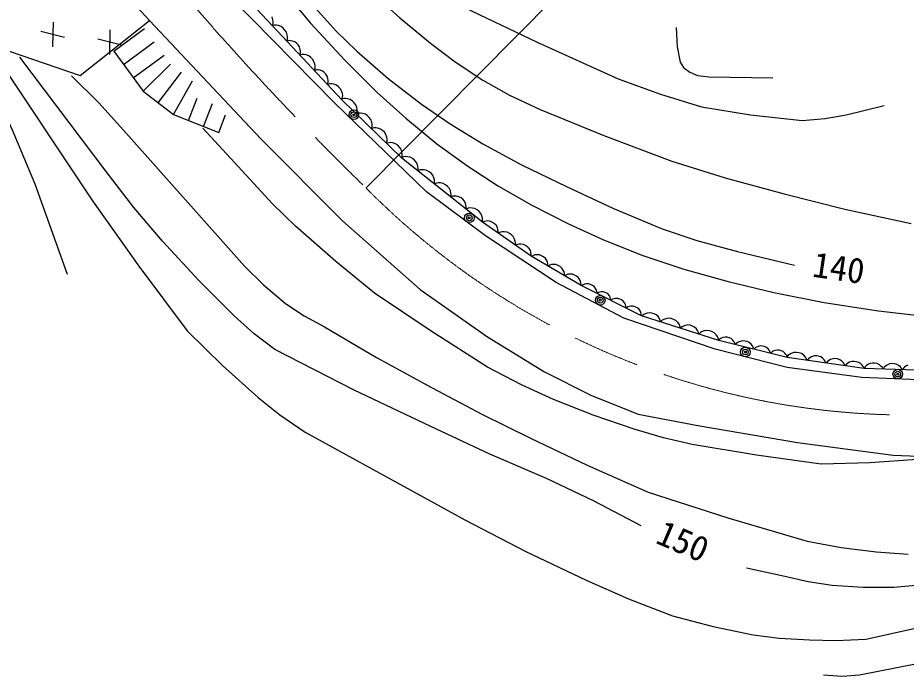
# Model space of a CAD drawing. Units: millimetres, scale not verified. Extents: x 40000 to 680000, y 20000 to 380000.
# Drawn here: x 386754 to 433108, y 255149 to 289520 of the extents above; entities that cross this region are included whole.
import ezdxf
from ezdxf.enums import TextEntityAlignment as Align

# ---------------------------------------------------------------- set-up
doc = ezdxf.new("R2010")
doc.units = ezdxf.units.MM
doc.header["$LTSCALE"] = 1000
doc.linetypes.add('CHAIN', pattern=[18.5, 12, -1.5, 3.5, -1.5])
for name, color, linetype, lineweight in [('M-BGD', 7, 'Continuous', 25), ('M-BMK', 2, 'CHAIN', 13), ('M-STR-HTXT', 7, 'Continuous', 13)]:
    doc.layers.add(name, color=color, linetype=linetype, lineweight=lineweight)
doc.styles.add('ＭＳ ゴシック', font='')
doc.styles.get('ＭＳ ゴシック').set_extended_font_data('MS Gothic')

msp = doc.modelspace()

# ---------------------------------------------------------------- linework, layer by layer
at = {"layer": 'M-BGD'}
for p, q in [((393622, 289369), (390062, 293275)), ((400038, 289092), (397092, 292284)), ((403284, 285088), (396878, 291597)), ((381299, 289479), (390007, 286508)), ((388596, 289290), (388565, 288006)), ((390007, 286508), (393622, 289369)), ((393622, 289369), (399428, 283207)), ((400066, 289419), (400025, 289561)), ((400077, 289309), (400066, 289419)), ((400074, 289216), (400077, 289309)), ((389201, 288492), (387961, 288805)), ((391565, 288885), (391533, 287601)), ((391760, 287773), (393368, 288963)), ((400155, 289129), (400030, 289101)), ((400038, 289092), (400074, 289216)), ((403670, 285243), (400038, 289092)), ((400248, 289126), (400155, 289129)), ((400356, 289108), (400248, 289126)), ((400495, 289057), (400356, 289108)), ((400601, 288976), (400495, 289057)), ((400692, 288880), (400601, 288976)), ((400767, 288769), (400692, 288880)), ((392169, 288087), (390929, 288399)), ((400810, 288627), (400767, 288769)), ((400785, 288300), (400820, 288424)), ((400899, 288325), (400785, 288300)), ((400822, 288518), (400810, 288627)), ((400820, 288424), (400822, 288518)), ((400984, 288323), (400899, 288325)), ((401082, 288306), (400984, 288323)), ((392271, 287076), (393879, 288266)), ((401208, 288260), (401082, 288306)), ((401305, 288187), (401208, 288260)), ((401387, 288099), (401305, 288187)), ((401455, 287998), (401387, 288099)), ((401494, 287869), (401455, 287998)), ((401506, 287770), (401494, 287869)), ((391760, 287773), (393294, 285683)), ((392782, 286380), (394390, 287570)), ((401472, 287572), (401503, 287685)), ((401597, 287600), (401472, 287572)), ((401503, 287685), (401506, 287770)), ((401690, 287597), (401597, 287600)), ((401799, 287579), (401690, 287597)), ((401937, 287528), (401799, 287579)), ((402044, 287447), (401937, 287528)), ((402134, 287351), (402044, 287447)), ((393294, 285683), (394716, 287091)), ((402209, 287240), (402134, 287351)), ((402252, 287098), (402209, 287240)), ((402265, 286989), (402252, 287098)), ((402262, 286895), (402265, 286989)), ((394088, 285078), (395295, 286676)), ((402228, 286771), (402262, 286895)), ((402341, 286797), (402228, 286771)), ((402426, 286794), (402341, 286797)), ((402525, 286777), (402426, 286794)), ((402650, 286732), (402525, 286777)), ((402747, 286658), (402650, 286732)), ((402830, 286571), (402747, 286658)), ((402898, 286469), (402830, 286571)), ((402937, 286341), (402898, 286469)), ((394882, 284472), (395862, 286220)), ((402915, 286043), (402946, 286156)), ((403040, 286071), (402915, 286043)), ((402948, 286241), (402937, 286341)), ((402946, 286156), (402948, 286241)), ((403133, 286069), (403040, 286071)), ((403241, 286050), (403133, 286069)), ((403380, 286000), (403241, 286050)), ((403486, 285919), (403380, 286000)), ((393294, 285683), (394882, 284472)), ((403577, 285823), (403486, 285919)), ((403652, 285711), (403577, 285823)), ((403694, 285570), (403652, 285711)), ((403707, 285460), (403694, 285570)), ((395667, 284161), (396122, 285317)), ((408071, 280428), (403284, 285088)), ((403762, 285307), (403638, 285274)), ((403670, 285243), (403704, 285367)), ((406787, 282197), (403670, 285243)), ((403704, 285367), (403707, 285460)), ((403855, 285308), (403762, 285307)), ((403964, 285294), (403855, 285308)), ((404104, 285249), (403964, 285294)), ((404214, 285173), (404104, 285249)), ((404309, 285081), (404214, 285173)), ((404388, 284972), (404309, 285081)), ((396452, 283849), (396921, 285039)), ((404436, 284833), (404388, 284972)), ((404425, 284505), (404455, 284630)), ((404453, 284724), (404436, 284833)), ((404455, 284630), (404453, 284724)), ((394882, 284472), (397237, 283537)), ((397237, 283537), (397599, 284458)), ((404549, 284538), (404425, 284505)), ((404642, 284539), (404549, 284538)), ((404751, 284525), (404642, 284539)), ((404892, 284480), (404751, 284525)), ((405001, 284404), (404892, 284480)), ((405096, 284311), (405001, 284404)), ((405175, 284203), (405096, 284311)), ((405224, 284064), (405175, 284203)), ((405213, 283736), (405242, 283861)), ((405336, 283769), (405213, 283736)), ((405241, 283955), (405224, 284064)), ((405242, 283861), (405241, 283955)), ((405430, 283770), (405336, 283769)), ((405539, 283756), (405430, 283770)), ((405679, 283711), (405539, 283756)), ((405789, 283635), (405679, 283711)), ((405883, 283542), (405789, 283635)), ((405962, 283434), (405883, 283542)), ((406011, 283294), (405962, 283434)), ((406028, 283185), (406011, 283294)), ((399428, 283207), (403700, 278916)), ((406000, 282967), (406029, 283092)), ((406124, 283000), (406000, 282967)), ((406029, 283092), (406028, 283185)), ((406217, 283001), (406124, 283000)), ((406326, 282987), (406217, 283001)), ((406466, 282942), (406326, 282987)), ((406576, 282865), (406466, 282942)), ((406671, 282773), (406576, 282865)), ((406750, 282665), (406671, 282773)), ((406798, 282525), (406750, 282665)), ((406787, 282197), (406817, 282323)), ((406815, 282416), (406798, 282525)), ((406817, 282323), (406815, 282416)), ((406886, 282259), (406767, 282214)), ((410992, 278849), (406787, 282197)), ((406979, 282270), (406886, 282259)), ((407089, 282267), (406979, 282270)), ((407233, 282237), (407089, 282267)), ((407350, 282172), (407233, 282237)), ((407453, 282090), (407350, 282172)), ((407543, 281990), (407453, 282090)), ((407605, 281856), (407543, 281990)), ((407633, 281749), (407605, 281856)), ((407627, 281529), (407644, 281656)), ((407747, 281574), (407627, 281529)), ((407644, 281656), (407633, 281749)), ((407840, 281585), (407747, 281574)), ((407949, 281582), (407840, 281585)), ((408094, 281551), (407949, 281582)), ((408211, 281486), (408094, 281551)), ((408314, 281404), (408211, 281486)), ((408403, 281305), (408314, 281404)), ((408466, 281171), (408403, 281305)), ((408494, 281064), (408466, 281171)), ((408488, 280843), (408504, 280971)), ((408504, 280971), (408494, 281064)), ((408608, 280889), (408488, 280843)), ((408700, 280899), (408608, 280889)), ((408810, 280896), (408700, 280899)), ((408954, 280866), (408810, 280896)), ((409071, 280801), (408954, 280866)), ((409175, 280719), (409071, 280801)), ((409264, 280619), (409175, 280719)), ((409326, 280485), (409264, 280619)), ((409354, 280378), (409326, 280485)), ((411163, 278136), (408071, 280428)), ((409349, 280158), (409365, 280285)), ((409457, 280199), (409349, 280158)), ((409365, 280285), (409354, 280378)), ((409542, 280209), (409457, 280199)), ((409641, 280206), (409542, 280209)), ((409773, 280179), (409641, 280206)), ((409879, 280120), (409773, 280179)), ((409973, 280045), (409879, 280120)), ((410054, 279954), (409973, 280045)), ((410111, 279832), (410054, 279954)), ((410136, 279735), (410111, 279832)), ((410131, 279535), (410146, 279651)), ((410251, 279580), (410131, 279535)), ((410146, 279651), (410136, 279735)), ((410343, 279591), (410251, 279580)), ((410453, 279588), (410343, 279591)), ((410597, 279558), (410453, 279588)), ((410714, 279493), (410597, 279558)), ((410818, 279410), (410714, 279493)), ((410907, 279311), (410818, 279410)), ((410970, 279177), (410907, 279311)), ((410997, 279070), (410970, 279177)), ((411008, 278977), (410997, 279070)), ((403700, 278916), (407753, 275340)), ((410992, 278849), (411008, 278977)), ((413537, 277068), (410992, 278849)), ((411103, 278893), (410997, 278845)), ((411187, 278908), (411103, 278893)), ((411287, 278912), (411187, 278908)), ((411419, 278892), (411287, 278912)), ((411529, 278840), (411419, 278892)), ((411627, 278771), (411529, 278840)), ((411714, 278686), (411627, 278771)), ((411778, 278568), (411714, 278686)), ((414845, 275695), (411163, 278136)), ((411809, 278473), (411778, 278568)), ((411824, 278389), (411809, 278473)), ((411816, 278272), (411824, 278389)), ((411933, 278325), (411816, 278272)), ((412025, 278341), (411933, 278325)), ((412135, 278345), (412025, 278341)), ((412281, 278324), (412135, 278345)), ((412401, 278266), (412281, 278324)), ((412509, 278191), (412401, 278266)), ((412605, 278097), (412509, 278191)), ((412676, 277967), (412605, 278097)), ((412710, 277862), (412676, 277967)), ((412726, 277770), (412710, 277862)), ((412718, 277642), (412726, 277770)), ((412824, 277689), (412718, 277642)), ((412907, 277704), (412824, 277689)), ((413007, 277708), (412907, 277704)), ((413140, 277689), (413007, 277708)), ((413249, 277636), (413140, 277689)), ((413348, 277567), (413249, 277636)), ((413435, 277482), (413348, 277567)), ((413499, 277364), (413435, 277482)), ((413530, 277269), (413499, 277364)), ((413545, 277185), (413530, 277269)), ((413537, 277068), (413545, 277185)), ((416140, 275546), (413537, 277068)), ((413653, 277116), (413551, 277060)), ((413735, 277138), (413653, 277116)), ((413834, 277150), (413735, 277138)), ((413968, 277141), (413834, 277150)), ((414081, 277098), (413968, 277141)), ((414185, 277037), (414081, 277098)), ((414279, 276959), (414185, 277037)), ((414352, 276847), (414279, 276959)), ((414391, 276754), (414352, 276847)), ((414412, 276672), (414391, 276754)), ((414414, 276555), (414412, 276672)), ((414516, 276612), (414414, 276555)), ((414598, 276633), (414516, 276612)), ((414697, 276645), (414598, 276633)), ((414831, 276636), (414697, 276645)), ((414944, 276593), (414831, 276636)), ((415048, 276533), (414944, 276593)), ((415141, 276455), (415048, 276533)), ((415215, 276342), (415141, 276455)), ((415254, 276250), (415215, 276342)), ((415275, 276167), (415254, 276250)), ((415277, 276050), (415275, 276167)), ((415379, 276107), (415277, 276050)), ((415461, 276129), (415379, 276107)), ((415560, 276140), (415461, 276129)), ((415694, 276132), (415560, 276140)), ((415807, 276088), (415694, 276132)), ((415911, 276028), (415807, 276088)), ((416004, 275950), (415911, 276028)), ((416078, 275837), (416004, 275950)), ((416116, 275745), (416078, 275837)), ((407753, 275340), (411258, 272864)), ((418380, 273845), (414845, 275695)), ((416138, 275663), (416116, 275745)), ((416140, 275546), (416138, 275663)), ((419295, 273966), (416140, 275546)), ((416256, 275588), (416168, 275532)), ((416328, 275613), (416256, 275588)), ((416417, 275629), (416328, 275613)), ((416537, 275629), (416417, 275629)), ((416642, 275597), (416537, 275629)), ((416738, 275548), (416642, 275597)), ((416827, 275484), (416738, 275548)), ((416899, 275387), (416827, 275484)), ((416940, 275306), (416899, 275387)), ((416964, 275234), (416940, 275306)), ((416972, 275129), (416964, 275234)), ((417050, 275179), (416972, 275129)), ((417115, 275201), (417050, 275179)), ((417193, 275215), (417115, 275201)), ((417300, 275215), (417193, 275215)), ((417393, 275187), (417300, 275215)), ((417479, 275144), (417393, 275187)), ((417558, 275087), (417479, 275144)), ((417622, 275001), (417558, 275087)), ((417658, 274929), (417622, 275001)), ((417680, 274864), (417658, 274929)), ((417687, 274771), (417680, 274864)), ((417775, 274828), (417687, 274771)), ((417847, 274852), (417775, 274828)), ((417936, 274868), (417847, 274852)), ((418056, 274868), (417936, 274868)), ((418161, 274836), (418056, 274868)), ((418257, 274788), (418161, 274836)), ((418346, 274723), (418257, 274788)), ((418418, 274627), (418346, 274723)), ((418459, 274546), (418418, 274627)), ((418483, 274473), (418459, 274546)), ((418491, 274368), (418483, 274473)), ((418579, 274425), (418491, 274368)), ((418652, 274449), (418579, 274425)), ((418740, 274466), (418652, 274449)), ((418861, 274466), (418740, 274466)), ((418965, 274433), (418861, 274466)), ((419062, 274385), (418965, 274433)), ((419150, 274321), (419062, 274385)), ((419223, 274224), (419150, 274321)), ((419263, 274143), (419223, 274224)), ((419287, 274071), (419263, 274143)), ((419295, 273966), (419287, 274071)), ((423328, 272673), (419295, 273966)), ((419420, 274031), (419333, 273954)), ((419496, 274070), (419420, 274031)), ((419590, 274103), (419496, 274070)), ((419722, 274124), (419590, 274103)), ((419842, 274106), (419722, 274124)), ((419957, 274069), (419842, 274106)), ((420065, 274014), (419957, 274069)), ((420161, 273920), (420065, 274014)), ((423141, 272218), (418380, 273845)), ((420218, 273838), (420161, 273920)), ((420257, 273763), (420218, 273838)), ((420284, 273649), (420257, 273763)), ((420380, 273734), (420284, 273649)), ((420463, 273777), (420380, 273734)), ((420567, 273813), (420463, 273777)), ((420712, 273836), (420567, 273813)), ((420845, 273816), (420712, 273836)), ((420970, 273776), (420845, 273816)), ((421089, 273715), (420970, 273776)), ((421195, 273612), (421089, 273715)), ((421258, 273522), (421195, 273612)), ((421301, 273438), (421258, 273522)), ((421720, 273483), (421587, 273462)), ((421840, 273466), (421720, 273483)), ((421330, 273313), (421301, 273438)), ((421418, 273390), (421330, 273313)), ((421493, 273430), (421418, 273390)), ((421587, 273462), (421493, 273430)), ((421954, 273429), (421840, 273466)), ((422062, 273373), (421954, 273429)), ((422158, 273279), (422062, 273373)), ((422216, 273198), (422158, 273279)), ((422255, 273122), (422216, 273198)), ((422282, 273008), (422255, 273122)), ((422378, 273093), (422282, 273008)), ((422461, 273136), (422378, 273093)), ((422564, 273172), (422461, 273136)), ((422710, 273195), (422564, 273172)), ((422842, 273176), (422710, 273195)), ((422968, 273136), (422842, 273176)), ((423087, 273074), (422968, 273136)), ((423192, 272971), (423087, 273074)), ((411258, 272864), (414240, 271037)), ((423256, 272881), (423192, 272971)), ((423298, 272798), (423256, 272881)), ((423328, 272673), (423298, 272798)), ((423391, 272750), (423317, 272676)), ((426903, 271782), (423328, 272673)), ((423456, 272790), (423391, 272750)), ((423539, 272825), (423456, 272790)), ((423657, 272851), (423539, 272825)), ((423766, 272843), (423657, 272851)), ((423870, 272817), (423766, 272843)), ((423971, 272773), (423870, 272817)), ((424062, 272694), (423971, 272773)), ((424119, 272625), (424062, 272694)), ((424159, 272559), (424119, 272625)), ((424189, 272458), (424159, 272559)), ((424344, 272585), (424271, 272541)), ((424436, 272624), (424344, 272585)), ((424567, 272654), (424436, 272624)), ((424688, 272644), (424567, 272654)), ((424804, 272615), (424688, 272644)), ((424916, 272567), (424804, 272615)), ((425017, 272479), (424916, 272567)), ((426896, 271257), (423141, 272218)), ((424271, 272541), (424189, 272458)), ((425081, 272402), (425017, 272479)), ((425124, 272329), (425081, 272402)), ((425158, 272217), (425124, 272329)), ((425232, 272291), (425158, 272217)), ((425298, 272331), (425232, 272291)), ((425380, 272366), (425298, 272331)), ((425498, 272393), (425380, 272366)), ((425607, 272384), (425498, 272393)), ((425712, 272358), (425607, 272384)), ((425812, 272314), (425712, 272358)), ((425904, 272236), (425812, 272314)), ((425961, 272166), (425904, 272236)), ((426000, 272100), (425961, 272166)), ((426031, 272000), (426000, 272100)), ((426170, 272114), (426105, 272074)), ((426253, 272149), (426170, 272114)), ((426370, 272175), (426253, 272149)), ((426479, 272167), (426370, 272175)), ((426584, 272141), (426479, 272167)), ((426684, 272097), (426584, 272141)), ((426776, 272019), (426684, 272097)), ((426105, 272074), (426031, 272000)), ((426833, 271949), (426776, 272019)), ((426872, 271883), (426833, 271949)), ((426935, 271889), (426854, 271789)), ((426903, 271782), (426872, 271883)), ((430907, 271208), (426903, 271782)), ((427010, 271945), (426935, 271889)), ((427106, 271998), (427010, 271945)), ((427246, 272045), (427106, 271998)), ((427379, 272048), (427246, 272045)), ((427510, 272030), (427379, 272048)), ((427637, 271989), (427510, 272030)), ((427758, 271905), (427637, 271989)), ((427836, 271827), (427758, 271905)), ((427892, 271752), (427836, 271827)), ((427941, 271633), (427892, 271752)), ((428015, 271724), (427941, 271633)), ((428083, 271775), (428015, 271724)), ((428170, 271823), (428083, 271775)), ((428297, 271866), (428170, 271823)), ((428419, 271869), (428297, 271866)), ((428537, 271852), (428419, 271869)), ((428653, 271815), (428537, 271852)), ((428763, 271738), (428653, 271815)), ((428834, 271667), (428763, 271738)), ((428885, 271599), (428834, 271667)), ((429071, 271633), (429003, 271582)), ((429159, 271681), (429071, 271633)), ((429286, 271724), (429159, 271681)), ((429407, 271727), (429286, 271724)), ((429526, 271710), (429407, 271727)), ((429642, 271673), (429526, 271710)), ((429752, 271596), (429642, 271673)), ((430799, 270739), (426896, 271257)), ((428930, 271491), (428885, 271599)), ((429003, 271582), (428930, 271491)), ((429822, 271525), (429752, 271596)), ((429873, 271457), (429822, 271525)), ((429918, 271350), (429873, 271457)), ((429992, 271440), (429918, 271350)), ((430060, 271491), (429992, 271440)), ((430147, 271540), (430060, 271491)), ((430274, 271582), (430147, 271540)), ((430396, 271585), (430274, 271582)), ((430514, 271568), (430396, 271585)), ((430630, 271531), (430514, 271568)), ((430740, 271455), (430630, 271531)), ((430811, 271384), (430740, 271455)), ((430862, 271316), (430811, 271384)), ((430907, 271208), (430862, 271316)), ((430967, 271306), (430904, 271208)), ((434796, 271093), (430907, 271208)), ((431028, 271365), (430967, 271306)), ((431110, 271422), (431028, 271365)), ((431232, 271479), (431110, 271422)), ((431352, 271496), (431232, 271479)), ((431472, 271492), (431352, 271496)), ((431591, 271468), (431472, 271492)), ((431709, 271405), (431591, 271468)), ((431787, 271342), (431709, 271405)), ((431845, 271280), (431787, 271342)), ((431902, 271178), (431845, 271280)), ((431965, 271277), (431902, 271178)), ((432026, 271335), (431965, 271277)), ((432108, 271393), (432026, 271335)), ((432230, 271450), (432108, 271393)), ((432350, 271466), (432230, 271450)), ((432470, 271463), (432350, 271466)), ((432589, 271439), (432470, 271463)), ((432707, 271375), (432589, 271439)), ((432785, 271313), (432707, 271375)), ((432843, 271251), (432785, 271313)), ((432900, 271149), (432843, 271251)), ((432957, 271237), (432900, 271149)), ((433012, 271290), (432957, 271237)), ((433086, 271342), (433012, 271290)), ((433195, 271393), (433086, 271342)), ((414240, 271037), (416650, 269827)), ((434701, 270591), (430799, 270739)), ((416650, 269827), (419115, 268836)), ((419115, 268836), (422237, 268231)), ((422237, 268231), (427440, 267351)), ((427440, 267351), (432424, 266691)), ((432424, 266691), (435217, 266581))]:
    msp.add_line(p, q, dxfattribs=at)
for points in [[(390621, 314037), (393184, 309979), (395611, 305907), (396666, 304020), (397806, 302190), (399300, 300127), (400908, 298081), (402195, 296452), (403683, 294747), (405610, 293047), (407638, 291414), (408633, 290788), (409698, 290238), (413851, 288243), (418070, 286338), (420279, 285533), (422430, 284874), (424990, 284459), (427673, 284153), (428872, 284257), (429976, 284453), (431956, 284946)], [(388012, 312579), (390104, 309942), (392139, 307212), (397757, 299554), (399299, 297455), (400916, 295439), (403076, 293074), (405330, 290754), (406687, 289510), (408294, 288186), (409567, 287215), (411011, 286260), (412410, 285484), (414002, 284729), (417337, 283370), (420885, 282041), (423660, 281172), (426741, 280323), (429898, 279534), (433360, 278784)], [(386773, 311887), (392718, 304188), (394407, 301804), (396172, 299129), (397478, 296878), (398799, 294823), (400508, 292377), (402293, 290017), (403360, 288822), (404437, 287771), (406078, 286358), (407814, 285006), (409309, 283975), (411017, 282935), (413039, 281843), (415376, 280708), (417796, 279585), (420374, 278501), (422183, 277900), (424302, 277312), (427271, 276605)], [(384872, 310824), (390812, 303173), (396874, 295601), (399413, 292377), (402029, 289230), (403796, 287318), (405509, 285620), (406992, 284277), (408625, 282943), (410243, 281768), (411843, 280737), (413576, 279738), (415496, 278757), (417317, 277930), (419361, 277119), (421503, 276403), (423809, 275748), (426207, 275176), (428833, 274662), (431658, 274230), (434832, 273859)], [(421101, 289008), (421154, 288007), (421306, 287197), (421490, 286926), (421810, 286677), (422215, 286512), (422809, 286431), (426156, 286389)], [(383921, 288527), (384593, 287480), (385258, 286246), (386456, 283670), (387645, 280857), (389335, 276133)], [(385232, 288092), (390651, 279959), (393062, 276558), (395585, 273185), (397444, 271362), (399290, 269691), (400430, 268789), (401745, 267890), (410079, 263308), (413265, 261666), (416411, 260168), (418622, 259188), (420907, 258294), (423036, 257745), (425116, 257318), (426470, 257140), (428066, 257050), (429434, 257016), (430993, 257089), (440320, 259162)], [(419280, 262994), (416800, 264297), (414341, 265471), (411388, 266741), (408309, 268178), (404311, 270087), (400165, 272201), (399085, 273028), (398040, 273960), (396204, 275800), (394305, 277859), (392811, 279623), (391358, 281501), (386868, 287467)], [(389559, 286488), (390980, 285078), (392274, 283652), (398582, 276554), (399581, 275571), (400720, 274604), (401705, 273955), (402760, 273382), (405478, 271787), (408379, 270211), (410960, 268824), (413507, 267577), (416460, 266159), (419650, 264755), (423797, 263415), (427937, 262192), (429706, 261867), (431542, 261637), (433211, 261526)], [(433674, 266465), (431221, 266280), (428671, 266222), (425288, 266688), (421934, 267253), (420448, 267590), (418915, 268044), (416773, 268774), (414707, 269589), (413034, 270355), (411265, 271286), (408320, 273153), (405372, 275148), (403354, 276789), (401251, 278640), (400032, 279824), (398679, 281299), (396411, 283761)], [(482219, 270613), (478618, 269409), (475157, 268362), (465788, 265794), (456328, 264060), (451991, 263356), (447626, 262545), (443525, 261511), (439079, 260506), (435694, 260084), (432460, 259784), (430862, 259785), (429241, 259894), (427988, 260076), (426625, 260383), (424782, 260793)], [(428785, 255215), (429782, 255149), (430678, 255216), (433583, 255795), (436469, 256479), (445667, 259153), (449287, 260079), (452987, 260920), (454628, 261266), (456234, 261490), (458230, 261553), (460304, 261721), (463538, 262262), (466868, 262923), (470724, 263882), (474961, 265046), (484209, 267835), (490523, 269753)]]:
    msp.add_lwpolyline(points, dxfattribs=at)
for centre, major_axis in [((404288, 284461), (0, 251)), ((404288, 284461), (0, 150)), ((404288, 284461), (0, 50.1)), ((410313, 279077), (0, 251)), ((410313, 279077), (0, 150)), ((410313, 279077), (0, 50.1)), ((417143, 274775), (0, 251)), ((417143, 274775), (0, 150)), ((417143, 274775), (0, 50.1)), ((424714, 272074), (0, 251)), ((424714, 272074), (0, 150)), ((424714, 272074), (0, 50.1)), ((432667, 270919), (0, 251)), ((432667, 270919), (0, 150)), ((432667, 270919), (0, 50.1))]:
    msp.add_ellipse(centre, major_axis=major_axis, ratio=0.995529, dxfattribs=at)
at = {"layer": 'M-BMK'}
for centre, major_axis, start_param, end_param in [((508994, 388827), (0, 150443), 2.135357, 2.373361), ((433266, 308902), (0, 40118), 2.352598, 3.258176)]:
    msp.add_ellipse(centre, major_axis=major_axis, ratio=0.995529, start_param=start_param, end_param=end_param, dxfattribs=at)
at = {"layer": 'M-STR-HTXT'}
msp.add_line((404924, 280637), (426399, 302334), dxfattribs=at)

# ---------------------------------------------------------------- texts
at = {"layer": 'M-BGD', "style": 'ＭＳ ゴシック'}
for s, rotation, p in [('140', 351.663, (428105, 275619)), ('150', 336.707, (419807, 261765))]:
    msp.add_text(s, height=1320, rotation=rotation, dxfattribs=at).set_placement(p, align=Align.BOTTOM_LEFT)

doc.saveas('drawing.dxf')
